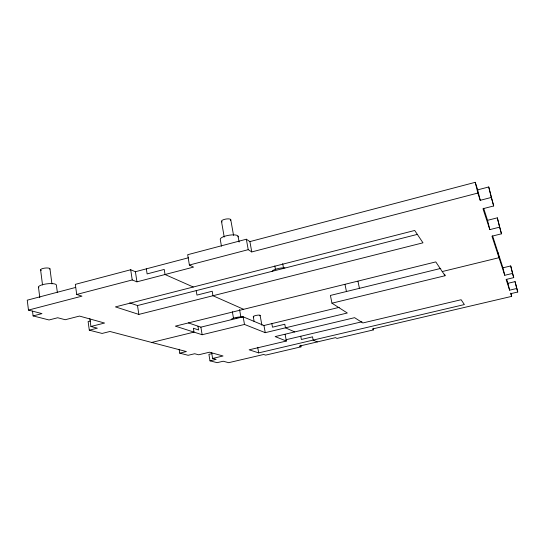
<?xml version="1.0" encoding="UTF-8"?>
<svg xmlns="http://www.w3.org/2000/svg" width="545" height="545" viewBox="0 0 545 545"><rect width="100%" height="100%" fill="white"/><g stroke="black" fill="none" stroke-linecap="round" stroke-linejoin="round"><path stroke-width="0.82" d="M188.584 257.737L135.412 271.723L130.698 269.748L75.326 284.361L76.702 294.464L81.948 296.153L28.469 310.078L27.25 300.172L75.653 287.44M300.724 345.264L301.024 346.838L299.253 346.143L335.482 337.655L337.014 338.418L373.638 329.848L372.344 329.017L511.66 296.378L510.767 293.66L517.75 292.018L516.762 288.489L509.63 290.172L506.114 279.442L513.724 277.63L512.552 273.42L504.759 275.286L491.965 236.189L501.475 233.819L499.615 227.163L489.819 229.622L482.972 208.708L493.681 205.962L491.304 197.447L480.227 200.315L477.856 193.066L251.77 251.933L249.896 241.605L246.34 239.228L187.678 254.713L189.388 265.034L193.529 267.098L136.945 281.833L132.231 279.96L76.702 294.464M249.896 241.605L475.247 182.323L477.686 189.858L480.227 200.315M189.388 265.034L248.227 249.665L251.77 251.933M477.686 189.858L488.729 186.976L493.681 205.962M32.496 311.093L33.095 315.916L41.965 313.62L28.469 310.078M129.69 302.891L137.504 305.554L417.593 234.323M90.518 320.93L88.113 321.543L89.305 330.188L102.092 333.438L109.94 331.483L186.39 351.566L179.734 353.16L179.107 349.25M483.64 208.245L487.55 220.316L497.319 217.843L501.475 233.819M89.823 318.505L90.926 326.482L104.572 323.042L79.502 316.073L65.202 319.724L57.695 317.749L49.05 319.97L33.095 315.916M138.839 314.411L422.988 242.818L414.711 230.467L115.431 306.896L138.839 314.411L137.504 305.554M89.305 330.188L97.351 328.172L90.926 326.482M188.406 322.906L200.88 327.157L243.145 316.809L263.957 325.515L339.256 307.339M440.762 268.419L330.413 295.438L331.959 303.197L347.308 313.007L265.252 332.668L244.494 324.445L202.134 334.732L175.367 326.142L435.782 261.907L445.047 275.736L331.959 303.197M151.694 342.451L194.013 332.123L193.38 328.247L198.591 329.97L197.958 326.162M442.247 271.553L499.002 257.703L497.994 252.573M492.591 235.883L502.933 267.82L510.706 265.946L513.724 277.63M211.985 353.616L208.905 354.345L209.989 360.844L217.128 362.657L223.191 361.233L228.682 362.677L263.657 354.482L265.653 355.122L301.024 346.838M506.659 279.326L507.947 283.311L515.066 281.622L517.75 292.018M286.091 339.719L361.948 321.768M211.658 352.71L212.618 358.453L223.048 355.987L209.478 352.213L198.666 354.788L194.66 353.739L188.141 355.292L179.734 353.16M286.357 341.027L249.147 349.822L258.698 352.887L464.367 304.56L461.131 299.73L362.861 322.953L354.597 317.674L275.136 336.585L286.357 341.027L285.117 334.371M209.989 360.844L216.161 359.387L212.618 358.453M294.716 331.925L285.464 327.824L284.79 324.234L272.486 327.191L271.832 323.614M193.277 287.017L165.033 274.517L164.229 269.428L147.116 273.91L146.333 268.849M243.622 309.301L212.966 295.737L212.203 291.234L196.963 295.097L196.22 290.621M317.285 341.913L313.164 340.087L312.537 336.844L301.385 339.474L300.772 336.245M515.066 281.622L516.762 288.489M510.706 265.946L512.552 273.42M497.319 217.843L499.615 227.163M488.729 186.976L491.304 197.447M510.849 293.074L511.66 296.378M507.947 283.311L509.63 290.172M502.933 267.82L504.759 275.286M487.55 220.316L489.819 229.622M475.247 182.323L477.856 193.066M444.686 274.155L445.047 275.736M373.305 328.247L373.638 329.848M357.963 281.261L359.428 288.346M345.019 284.524L346.463 291.616M282.678 263.644L283.461 267.759M274.816 265.953L275.436 269.25M263.957 325.515L265.252 332.668M246.34 239.228L248.227 249.665M260.115 315.385L261.907 325.276M253.282 316.665L254.168 321.611M238.083 236.223L239.132 242.069M257.696 347.274L258.698 352.887M230.753 219.649L233.546 235.351M243.145 316.809L244.494 324.445M239.562 309.553L240.876 317.026M224.227 237.061L221.468 221.345A4.721 1.444 -9.6 0 1 226.877 218.933A4.721 1.444 -9.6 0 1 230.344 220.459M221.44 246.19L220.275 239.493A9.061 2.602 -9.7 0 1 229.506 235.154A9.061 2.602 -9.7 0 1 237.974 236.925M232.368 311.754L233.526 318.403M200.88 327.157L202.134 334.732M135.412 271.723L136.945 281.833M130.698 269.748L132.231 279.96M57.334 292.311L56.38 285.076A9.013 2.296 -6.7 0 0 46.1 283.945A9.013 2.296 -6.7 0 0 38.838 287.692M49.97 268.828L51.925 283.891M40.596 269.857L42.524 284.967M38.47 287.133L39.799 297.652M231.223 319.69A6.24 1.26 -10 0 1 236.026 317.51A6.24 1.26 -10 0 1 243.145 317.129M236.094 318.035A3.747 0.756 -10 0 1 237.034 317.83M253.854 316.911A3.474 0.702 -10.3 0 1 254.331 315.923A3.474 0.702 -10.3 0 1 258.725 315.099A3.474 0.702 -10.3 0 1 259.761 315.807M272.193 271.553A7.691 1.88 -10.6 0 1 276.574 268.958A7.691 1.88 -10.6 0 1 284.926 267.833M41.284 270.422A4.714 1.281 -6.4 0 1 44.581 268.14A4.714 1.281 -6.4 0 1 49.827 269.175M222.326 221.924A4.721 1.444 -9.6 0 1 221.747 221.679"/></g></svg>
